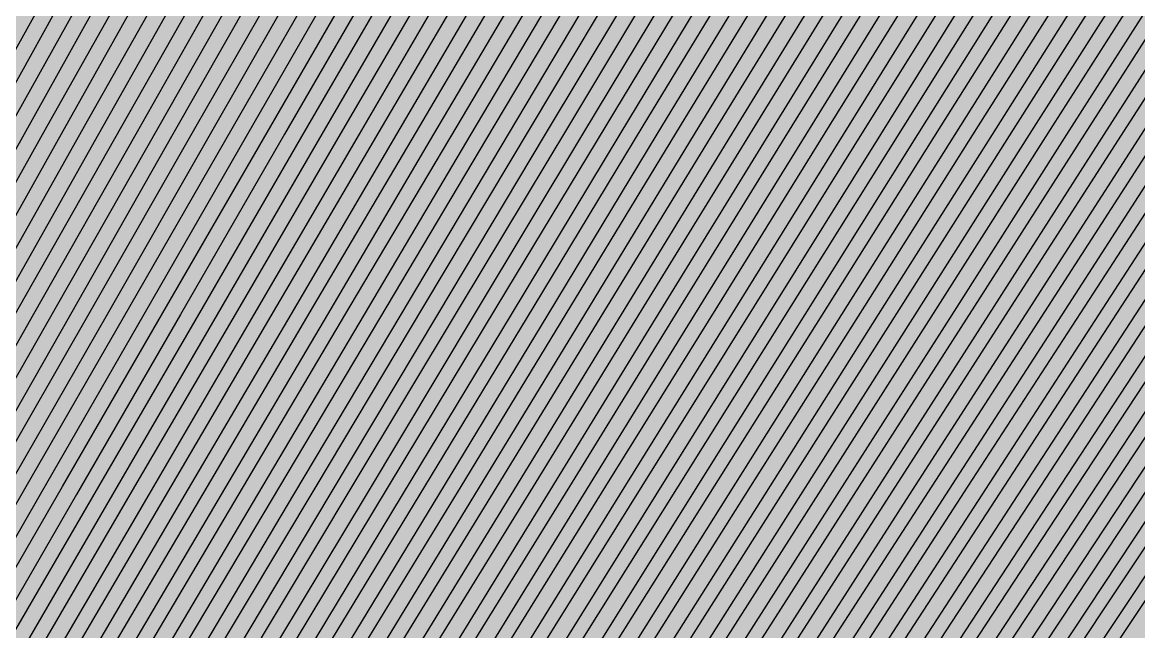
# Model space of a CAD drawing. Header units: metres. Extents: x -7231 to 10969, y -37556 to 1873.
# Drawn here: x 2787.7 to 2927, y -18527.1 to -18451 of the extents above; entities that cross this region are included whole.
import ezdxf

# ---------------------------------------------------------------- set-up
doc = ezdxf.new("R2010")
doc.units = ezdxf.units.M
for name, color, linetype in [('Metal1', 4, 'CONTINUOUS'), ('Metal2', 3, 'CONTINUOUS'), ('Polyimide', 7, 'CONTINUOUS')]:
    doc.layers.add(name, color=color, linetype=linetype)

msp = doc.modelspace()

# ---------------------------------------------------------------- hatches: boundary and pattern name
at = {"layer": 'Polyimide'}
msp.add_hatch(color=7, dxfattribs=at).paths.add_polyline_path([(4065.69, -468), (4066.67, -501.99), (4068.51, -535.99), (4071.41, -569.99), (4075.54, -603.99), (4081.04, -637.99), (4088.01, -671.99), (4096.52, -705.98), (4106.62, -739.98), (4118.33, -773.98), (4131.63, -807.98), (4146.49, -841.98), (4162.87, -875.98), (4180.68, -909.97), (4199.83, -943.97), (4220.22, -977.97), (4241.73, -1011.97), (4264.21, -1045.97), (4287.52, -1079.96), (4311.51, -1113.96), (4336.01, -1147.96), (4360.86, -1181.96), (4385.88, -1215.96), (4410.89, -1249.96), (4435.74, -1283.95), (4460.24, -1317.95), (4484.23, -1351.95), (4507.54, -1385.95), (4530.02, -1419.95), (4551.53, -1453.94), (4571.92, -1487.94), (4591.07, -1521.94), (4608.88, -1555.94), (4625.26, -1589.94), (4640.12, -1623.94), (4653.42, -1657.93), (4665.13, -1691.93), (4675.23, -1725.93), (4683.74, -1759.93), (4690.71, -1793.93), (4696.21, -1827.93), (4700.34, -1861.92), (4703.24, -1895.92), (4705.08, -1929.92), (4706.06, -1963.92), (4706.44, -1997.92), (4706.5, -2031.91), (4706.5, -4793.02), (4709.95, -4838.39), (4720.22, -4882.71), (4737.08, -4924.98), (4760.13, -4964.2), (4788.85, -4999.49), (4822.58, -5030.03), (4860.53, -5055.12), (4901.85, -5074.18), (4901.85, -5074.18), (4970.68, -5105.23), (5034.7, -5145.26), (5092.76, -5193.54), (5143.8, -5249.19), (5186.89, -5311.2), (5221.24, -5378.44), (5246.23, -5449.69), (5261.41, -5523.66), (5266.5, -5599), (5261.41, -5674.34), (5246.23, -5748.31), (5221.24, -5819.56), (5186.89, -5886.8), (5143.8, -5948.81), (5092.76, -6004.46), (5034.7, -6052.74), (4970.68, -6092.77), (4901.85, -6123.82), (4860.53, -6142.88), (4822.58, -6167.97), (4788.85, -6198.51), (4760.13, -6233.8), (4737.08, -6273.02), (4720.22, -6315.29), (4709.95, -6359.61), (4706.5, -6404.98), (4706.5, -9221.52), (4709.95, -9266.88), (4720.22, -9311.21), (4737.08, -9353.47), (4760.13, -9392.7), (4788.85, -9427.98), (4822.58, -9458.52), (4860.53, -9483.61), (4901.85, -9502.67), (4970.68, -9533.72), (5034.7, -9573.75), (5092.76, -9622.03), (5143.8, -9677.68), (5186.89, -9739.69), (5221.24, -9806.94), (5246.23, -9878.19), (5261.41, -9952.16), (5266.5, -10027.49), (5261.41, -10102.83), (5246.23, -10176.8), (5221.24, -10248.05), (5186.89, -10315.3), (5143.8, -10377.31), (5092.76, -10432.96), (5034.7, -10481.24), (4970.68, -10521.27), (4901.85, -10552.32), (4860.53, -10571.38), (4822.58, -10596.46), (4788.85, -10627), (4760.13, -10662.29), (4737.08, -10701.52), (4720.22, -10743.78), (4709.95, -10788.1), (4706.5, -10833.47), (4706.5, -13650.01), (4709.95, -13695.38), (4720.22, -13739.7), (4737.08, -13781.96), (4760.13, -13821.19), (4788.85, -13856.48), (4822.58, -13887.02), (4860.53, -13912.11), (4901.85, -13931.17), (4970.68, -13962.22), (5034.7, -14002.25), (5092.76, -14050.53), (5143.8, -14106.18), (5186.89, -14168.19), (5221.24, -14235.43), (5246.23, -14306.68), (5261.41, -14380.65), (5266.5, -14455.99), (5261.41, -14531.33), (5246.23, -14605.29), (5221.24, -14676.55), (5186.89, -14743.79), (5143.8, -14805.8), (5092.76, -14861.45), (5034.7, -14909.73), (4970.68, -14949.76), (4901.85, -14980.81), (4860.53, -14999.87), (4822.58, -15024.96), (4788.85, -15055.5), (4760.13, -15090.79), (4737.08, -15130.01), (4720.22, -15172.27), (4709.95, -15216.6), (4706.5, -15261.97), (4706.5, -15455.99), (4720.95, -15750.04), (4764.14, -16041.26), (4835.68, -16326.84), (4934.86, -16604.04), (5060.74, -16870.18), (5212.09, -17122.7), (5387.47, -17359.17), (5585.18, -17577.31), (5803.32, -17775.02), (6039.79, -17950.4), (6292.31, -18101.75), (6558.45, -18227.63), (6835.65, -18326.81), (7121.23, -18398.34), (7412.45, -18441.54), (7706.5, -18455.99), (9969.01, -18455.99), (10047.42, -18459.84), (10125.08, -18471.36), (10201.23, -18490.44), (10275.15, -18516.89), (10346.12, -18550.45), (10413.46, -18590.81), (10476.52, -18637.58), (10534.69, -18690.3), (10587.41, -18748.47), (10634.18, -18811.53), (10674.54, -18878.87), (10708.11, -18949.84), (10734.56, -19023.76), (10753.63, -19099.92), (10765.15, -19177.58), (10769.01, -19255.99), (10769.01, -20895.8), (10730.24, -20951.41), (10694.6, -21009.08), (10662.21, -21068.63), (10633.17, -21129.89), (10607.55, -21192.66), (10585.45, -21256.74), (10566.93, -21321.96), (10552.05, -21388.09), (10540.84, -21454.95), (10533.35, -21522.33), (10529.6, -21590.02), (10529.6, -21657.81), (10533.35, -21725.5), (10540.84, -21792.87), (10552.05, -21859.73), (10566.93, -21925.87), (10585.45, -21991.08), (10607.55, -22055.17), (10633.17, -22117.94), (10662.21, -22179.19), (10694.6, -22238.74), (10730.24, -22296.41), (10769.01, -22352.03), (10769.01, -32454.24), (10728.74, -32510.49), (10691.72, -32568.92), (10658.05, -32629.35), (10627.85, -32691.58), (10601.2, -32755.42), (10578.21, -32820.67), (10558.93, -32887.1), (10543.44, -32954.52), (10531.77, -33022.71), (10523.97, -33091.44), (10520.07, -33160.51), (10520.07, -33229.69), (10523.97, -33298.75), (10531.77, -33367.49), (10543.44, -33435.67), (10558.93, -33503.09), (10578.21, -33569.53), (10601.2, -33634.77), (10627.85, -33698.61), (10658.05, -33760.85), (10691.72, -33821.28), (10728.74, -33879.71), (10769.01, -33935.96), (10769.01, -36556), (10765.15, -36634.41), (10753.63, -36712.07), (10734.56, -36788.23), (10708.11, -36862.15), (10674.54, -36933.12), (10634.18, -37000.46), (10587.41, -37063.51), (10534.69, -37121.69), (10476.52, -37174.41), (10413.46, -37221.18), (10346.12, -37261.54), (10275.15, -37295.1), (10201.23, -37321.55), (10125.08, -37340.63), (10047.42, -37352.15), (9969.01, -37356), (-6231.01, -37356), (-6309.42, -37352.15), (-6387.08, -37340.63), (-6463.23, -37321.55), (-6537.15, -37295.1), (-6608.12, -37261.54), (-6675.46, -37221.18), (-6738.52, -37174.41), (-6796.69, -37121.69), (-6849.41, -37063.51), (-6896.18, -37000.46), (-6936.54, -36933.12), (-6970.11, -36862.15), (-6996.56, -36788.23), (-7015.63, -36712.07), (-7027.15, -36634.41), (-7031.01, -36556), (-7031.01, -33936), (-6990.74, -33879.75), (-6953.7, -33821.31), (-6920.03, -33760.88), (-6889.82, -33698.64), (-6863.18, -33634.8), (-6840.18, -33569.55), (-6820.9, -33503.11), (-6805.4, -33435.69), (-6793.74, -33367.49), (-6785.94, -33298.75), (-6782.03, -33229.68), (-6782.03, -33160.5), (-6785.94, -33091.43), (-6793.74, -33022.69), (-6805.4, -32954.5), (-6820.9, -32887.07), (-6840.18, -32820.63), (-6863.18, -32755.39), (-6889.82, -32691.54), (-6920.03, -32629.3), (-6953.7, -32568.87), (-6990.74, -32510.43), (-7031.01, -32454.18), (-7031.01, -22364.83), (-6990.74, -22308.58), (-6953.7, -22250.14), (-6920.03, -22189.71), (-6889.82, -22127.47), (-6863.18, -22063.62), (-6840.18, -21998.38), (-6820.9, -21931.94), (-6805.4, -21864.51), (-6793.74, -21796.32), (-6785.94, -21727.58), (-6782.03, -21658.51), (-6782.03, -21589.33), (-6785.94, -21520.26), (-6793.74, -21451.52), (-6805.4, -21383.32), (-6820.9, -21315.9), (-6840.18, -21249.46), (-6863.18, -21184.21), (-6889.82, -21120.37), (-6920.03, -21058.13), (-6953.7, -20997.7), (-6990.74, -20939.26), (-7031.01, -20883.01), (-7031.01, -19255.99), (-7027.15, -19177.58), (-7015.63, -19099.92), (-6996.56, -19023.76), (-6970.11, -18949.84), (-6936.54, -18878.87), (-6896.18, -18811.53), (-6849.41, -18748.47), (-6796.69, -18690.3), (-6738.52, -18637.58), (-6675.46, -18590.81), (-6608.12, -18550.45), (-6537.15, -18516.89), (-6463.23, -18490.44), (-6387.08, -18471.36), (-6309.42, -18459.84), (-6231.01, -18455.99), (-3968.5, -18455.99), (-3674.45, -18441.54), (-3383.23, -18398.34), (-3097.65, -18326.81), (-2820.45, -18227.63), (-2554.31, -18101.75), (-2301.79, -17950.4), (-2065.32, -17775.02), (-1847.18, -17577.31), (-1649.47, -17359.17), (-1474.09, -17122.7), (-1322.74, -16870.18), (-1196.86, -16604.04), (-1097.68, -16326.84), (-1026.14, -16041.26), (-982.95, -15750.04), (-968.5, -15455.99), (-968.5, -15261.97), (-971.95, -15216.6), (-982.22, -15172.27), (-999.08, -15130.01), (-1022.13, -15090.79), (-1050.85, -15055.5), (-1084.58, -15024.96), (-1122.53, -14999.87), (-1163.85, -14980.81), (-1232.68, -14949.76), (-1296.7, -14909.73), (-1354.76, -14861.45), (-1405.8, -14805.8), (-1448.89, -14743.79), (-1483.24, -14676.55), (-1508.23, -14605.29), (-1523.41, -14531.33), (-1528.5, -14455.99), (-1523.41, -14380.65), (-1508.23, -14306.68), (-1483.24, -14235.43), (-1448.89, -14168.19), (-1405.8, -14106.18), (-1354.76, -14050.53), (-1296.7, -14002.25), (-1232.68, -13962.22), (-1163.85, -13931.17), (-1122.53, -13912.11), (-1084.58, -13887.02), (-1050.85, -13856.48), (-1022.13, -13821.19), (-999.08, -13781.96), (-982.22, -13739.7), (-971.95, -13695.38), (-968.5, -13650.01), (-968.5, -12309.64), (-971.95, -12264.27), (-982.22, -12219.94), (-999.08, -12177.68), (-1022.13, -12138.46), (-1050.85, -12103.17), (-1084.58, -12072.63), (-1122.53, -12047.54), (-1163.85, -12028.48), (-1232.68, -11997.43), (-1296.7, -11957.4), (-1354.76, -11909.12), (-1405.8, -11853.47), (-1448.89, -11791.46), (-1483.24, -11724.22), (-1508.23, -11652.96), (-1523.41, -11579), (-1528.5, -11503.66), (-1523.41, -11428.32), (-1508.23, -11354.35), (-1483.24, -11283.1), (-1448.89, -11215.86), (-1405.8, -11153.85), (-1354.76, -11098.2), (-1296.7, -11049.92), (-1232.68, -11009.89), (-1163.85, -10978.84), (-1122.53, -10959.78), (-1084.58, -10934.69), (-1050.85, -10904.15), (-1022.13, -10868.86), (-999.08, -10829.63), (-982.22, -10787.37), (-971.95, -10743.05), (-968.5, -10697.68), (-968.5, -9357.31), (-971.95, -9311.94), (-982.22, -9267.62), (-999.08, -9225.35), (-1022.13, -9186.13), (-1050.85, -9150.84), (-1084.58, -9120.3), (-1122.53, -9095.21), (-1163.85, -9076.15), (-1163.85, -9076.15), (-1232.68, -9045.1), (-1296.7, -9005.07), (-1354.76, -8956.79), (-1405.8, -8901.14), (-1448.89, -8839.13), (-1483.24, -8771.89), (-1508.23, -8700.64), (-1523.41, -8626.67), (-1528.5, -8551.33), (-1523.41, -8475.99), (-1508.23, -8402.02), (-1483.24, -8330.77), (-1448.89, -8263.53), (-1405.8, -8201.52), (-1354.76, -8145.87), (-1296.7, -8097.59), (-1232.68, -8057.56), (-1163.85, -8026.51), (-1163.85, -8026.51), (-1122.53, -8007.45), (-1084.58, -7982.36), (-1050.85, -7951.82), (-1022.13, -7916.53), (-999.08, -7877.31), (-982.22, -7835.04), (-971.95, -7790.72), (-968.5, -7745.35), (-968.5, -6404.98), (-971.95, -6359.61), (-982.22, -6315.29), (-999.08, -6273.02), (-1022.13, -6233.8), (-1050.85, -6198.51), (-1084.58, -6167.97), (-1122.53, -6142.88), (-1163.85, -6123.82), (-1163.85, -6123.82), (-1232.68, -6092.77), (-1296.7, -6052.74), (-1354.76, -6004.46), (-1405.8, -5948.81), (-1448.89, -5886.8), (-1483.24, -5819.56), (-1508.23, -5748.31), (-1523.41, -5674.34), (-1528.5, -5599), (-1523.41, -5523.66), (-1508.23, -5449.69), (-1483.24, -5378.44), (-1448.89, -5311.2), (-1405.8, -5249.19), (-1354.76, -5193.54), (-1296.7, -5145.26), (-1232.68, -5105.23), (-1163.85, -5074.18), (-1163.85, -5074.18), (-1122.53, -5055.12), (-1084.58, -5030.03), (-1050.85, -4999.49), (-1022.13, -4964.2), (-999.08, -4924.98), (-982.22, -4882.71), (-971.95, -4838.39), (-968.5, -4793.02), (-968.5, -2031.91), (-968.44, -1997.92), (-968.06, -1963.92), (-967.05, -1929.92), (-965.18, -1895.92), (-962.22, -1861.92), (-958.01, -1827.93), (-952.41, -1793.93), (-945.31, -1759.93), (-936.64, -1725.93), (-926.35, -1691.93), (-914.43, -1657.93), (-900.88, -1623.94), (-885.74, -1589.94), (-869.05, -1555.94), (-850.91, -1521.94), (-831.4, -1487.94), (-810.63, -1453.94), (-788.72, -1419.95), (-765.82, -1385.95), (-742.07, -1351.95), (-717.63, -1317.95), (-692.67, -1283.95), (-667.36, -1249.96), (-641.88, -1215.96), (-616.39, -1181.96), (-591.08, -1147.96), (-566.12, -1113.96), (-541.68, -1079.96), (-517.93, -1045.97), (-495.03, -1011.97), (-473.12, -977.97), (-452.35, -943.97), (-432.84, -909.97), (-414.7, -875.98), (-398.01, -841.98), (-382.87, -807.98), (-369.32, -773.98), (-357.4, -739.98), (-347.11, -705.98), (-338.44, -671.99), (-331.34, -637.99), (-325.74, -603.99), (-321.53, -569.99), (-318.57, -535.99), (-316.7, -501.99), (-315.69, -468), (-315.31, -434), (-315.25, -400), (-315.25, 401), (-315.25, 451), (-315.25, 1644), (-270.25, 1644), (-270.03, 1637.13), (-269.35, 1630.29), (-268.23, 1623.52), (-266.67, 1616.82), (-264.68, 1610.25), (-262.26, 1603.82), (-259.42, 1597.56), (-256.18, 1591.5), (-252.55, 1585.67), (-248.55, 1580.08), (-244.19, 1574.77), (-239.5, 1569.75), (-234.48, 1565.06), (-229.17, 1560.7), (-223.58, 1556.7), (-217.75, 1553.07), (-211.69, 1549.83), (-205.43, 1546.99), (-199, 1544.57), (-192.43, 1542.58), (-185.73, 1541.02), (-178.96, 1539.9), (-172.12, 1539.22), (-165.25, 1539), (-158.38, 1539.22), (-151.54, 1539.9), (-144.77, 1541.02), (-138.07, 1542.58), (-131.5, 1544.57), (-125.07, 1546.99), (-118.81, 1549.83), (-112.75, 1553.07), (-106.92, 1556.7), (-101.33, 1560.7), (-96.02, 1565.06), (-91, 1569.75), (-86.31, 1574.77), (-81.95, 1580.08), (-77.95, 1585.67), (-74.32, 1591.5), (-71.08, 1597.56), (-68.24, 1603.82), (-65.82, 1610.25), (-63.83, 1616.82), (-62.27, 1623.52), (-61.15, 1630.29), (-60.47, 1637.13), (-60.25, 1644), (1853, 1644), (1853, 1573), (3815.25, 1573), (3815.46, 1579.54), (3816.11, 1586.05), (3817.17, 1592.51), (3818.66, 1598.88), (3820.56, 1605.14), (3822.86, 1611.27), (3825.56, 1617.23), (3828.65, 1623), (3832.1, 1628.56), (3835.91, 1633.88), (3840.07, 1638.93), (3844.54, 1643.71), (3849.32, 1648.18), (3854.37, 1652.34), (3859.69, 1656.15), (3865.25, 1659.6), (3871.02, 1662.69), (3876.98, 1665.39), (3883.11, 1667.69), (3889.37, 1669.59), (3895.74, 1671.08), (3902.2, 1672.14), (3908.71, 1672.79), (3915.25, 1673), (3921.79, 1672.79), (3928.3, 1672.14), (3934.76, 1671.08), (3941.13, 1669.59), (3947.39, 1667.69), (3953.52, 1665.39), (3959.48, 1662.69), (3965.25, 1659.6), (3970.81, 1656.15), (3976.13, 1652.34), (3981.18, 1648.18), (3985.96, 1643.71), (3990.43, 1638.93), (3994.59, 1633.88), (3998.4, 1628.56), (4001.85, 1623), (4004.94, 1617.23), (4007.64, 1611.27), (4009.94, 1605.14), (4011.84, 1598.88), (4013.33, 1592.51), (4014.39, 1586.05), (4015.04, 1579.54), (4015.25, 1573), (4065.25, 1573), (4065.25, 451), (4065.25, 401), (4065.25, -400), (4065.31, -434), (4065.69, -468)])

# ---------------------------------------------------------------- linework, layer by layer
at = {"layer": 'Metal1'}
for points in [[(2749.25, -19211.93), (2749.99, -18720.98), (2750.55, -18711.89), (2751.1, -18702.86), (2751.66, -18698.22), (2757.62, -18681.32), (2766.9, -18666.42), (2780.92, -18643.92), (2794.94, -18621.42), (2808.95, -18598.92), (2822.97, -18576.41), (2836.98, -18553.91), (2851, -18531.41), (2865.02, -18508.91), (2879.03, -18486.41), (2893.05, -18463.91), (2907.07, -18441.41), (2921.08, -18418.91), (2935.1, -18396.41), (2949.11, -18373.91), (2963.13, -18351.41), (2977.15, -18328.91), (2991.16, -18306.41), (3005.18, -18283.91)], [(3006.88, -18284.96), (2992.86, -18307.46), (2978.84, -18329.96), (2964.83, -18352.47), (2950.81, -18374.97), (2936.8, -18397.47), (2922.78, -18419.97), (2908.76, -18442.47), (2894.75, -18464.97), (2880.73, -18487.47), (2866.71, -18509.97), (2852.7, -18532.47), (2838.68, -18554.97), (2824.67, -18577.47), (2810.65, -18599.97), (2796.63, -18622.47), (2782.62, -18644.97), (2768.6, -18667.47), (2759.44, -18682.19), (2753.62, -18698.68), (2753.09, -18703.04), (2752.55, -18712.01), (2752.01, -18721.04), (2752.75, -19211.93)], [(2757.25, -19211.93), (2757.99, -18720.98), (2758.56, -18711.89), (2759.11, -18702.86), (2759.68, -18698.22), (2765.68, -18681.33), (2775.06, -18666.41), (2789.2, -18643.91), (2803.34, -18621.41), (2817.49, -18598.91), (2831.63, -18576.41), (2845.77, -18553.91), (2859.92, -18531.41), (2874.06, -18508.91), (2888.2, -18486.41), (2902.35, -18463.91), (2916.49, -18441.41), (2930.63, -18418.91), (2944.78, -18396.41), (2958.92, -18373.9), (2973.06, -18351.4), (2987.21, -18328.9), (3001.35, -18306.4)], [(2765.25, -19211.93), (2765.99, -18720.99), (2766.56, -18711.89), (2767.12, -18702.85), (2767.69, -18698.21), (2773.74, -18681.35), (2783.21, -18666.41), (2797.48, -18643.91), (2811.75, -18621.41), (2826.02, -18598.91), (2840.29, -18576.41), (2854.56, -18553.91), (2868.83, -18531.41), (2883.1, -18508.91), (2897.37, -18486.4), (2911.65, -18463.9), (2925.92, -18441.4), (2940.19, -18418.9), (2954.46, -18396.4), (2968.73, -18373.9), (2983, -18351.4), (2997.27, -18328.9), (3011.54, -18306.4)], [(3003.04, -18307.47), (2988.9, -18329.97), (2974.76, -18352.47), (2960.61, -18374.97), (2946.47, -18397.47), (2932.33, -18419.97), (2918.18, -18442.47), (2904.04, -18464.97), (2889.9, -18487.47), (2875.75, -18509.97), (2861.61, -18532.47), (2847.47, -18554.97), (2833.32, -18577.48), (2819.18, -18599.98), (2805.04, -18622.48), (2790.89, -18644.98), (2776.75, -18667.48), (2767.49, -18682.21), (2761.64, -18698.68), (2761.1, -18703.04), (2760.55, -18712.01), (2760.01, -18721.05), (2760.75, -19211.93)], [(3013.23, -18307.47), (2998.96, -18329.97), (2984.69, -18352.47), (2970.42, -18374.97), (2956.15, -18397.47), (2941.88, -18419.97), (2927.61, -18442.47), (2913.33, -18464.98), (2899.06, -18487.48), (2884.79, -18509.98), (2870.52, -18532.48), (2856.25, -18554.98), (2841.98, -18577.48), (2827.71, -18599.98), (2813.44, -18622.48), (2799.17, -18644.98), (2784.9, -18667.48), (2775.55, -18682.23), (2769.65, -18698.68), (2769.11, -18703.04), (2768.56, -18712.01), (2768.01, -18721.05), (2768.75, -19211.93)], [(2773.25, -19211.93), (2773.99, -18720.99), (2774.57, -18711.89), (2775.13, -18702.85), (2775.71, -18698.21), (2781.8, -18681.36), (2791.36, -18666.41), (2805.76, -18643.91), (2820.16, -18621.41), (2834.56, -18598.9), (2848.96, -18576.4), (2863.35, -18553.9), (2877.75, -18531.4), (2892.15, -18508.9), (2906.55, -18486.4), (2920.94, -18463.9), (2935.34, -18441.4), (2949.74, -18418.9), (2964.14, -18396.4), (2978.53, -18373.9), (2992.93, -18351.4), (3007.33, -18328.9)], [(3009.01, -18329.97), (2994.62, -18352.48), (2980.22, -18374.98), (2965.82, -18397.48), (2951.42, -18419.98), (2937.03, -18442.48), (2922.63, -18464.98), (2908.23, -18487.48), (2893.83, -18509.98), (2879.44, -18532.48), (2865.04, -18554.98), (2850.64, -18577.48), (2836.24, -18599.98), (2821.84, -18622.48), (2807.45, -18644.98), (2793.05, -18667.48), (2783.6, -18682.25), (2777.66, -18698.68), (2777.12, -18703.04), (2776.56, -18712.01), (2776.01, -18721.05), (2776.75, -19211.93)], [(2781.25, -19211.93), (2781.99, -18720.99), (2782.57, -18711.88), (2783.14, -18702.85), (2783.72, -18698.21), (2789.85, -18681.38), (2799.52, -18666.4), (2814.04, -18643.9), (2828.57, -18621.4), (2843.09, -18598.9), (2857.62, -18576.4), (2872.14, -18553.9), (2886.67, -18531.4), (2901.19, -18508.9), (2915.72, -18486.4), (2930.24, -18463.9), (2944.77, -18441.4), (2959.29, -18418.9), (2973.82, -18396.4), (2988.34, -18373.89), (3002.87, -18351.39)], [(2789.25, -19211.93), (2789.99, -18720.99), (2790.58, -18711.88), (2791.15, -18702.85), (2791.74, -18698.21), (2797.91, -18681.39), (2807.67, -18666.4), (2822.32, -18643.9), (2836.98, -18621.4), (2851.63, -18598.9), (2866.28, -18576.4), (2880.93, -18553.9), (2895.58, -18531.4), (2910.24, -18508.9), (2924.89, -18486.39), (2939.54, -18463.89), (2954.19, -18441.39), (2968.84, -18418.89), (2983.5, -18396.39), (2998.15, -18373.89), (3012.8, -18351.39)], [(2845.67, -18352.42), (2833.18, -18374.92), (2820.69, -18397.42), (2808.2, -18419.92), (2795.71, -18442.42), (2783.22, -18464.93), (2770.73, -18487.43), (2758.24, -18509.93), (2745.75, -18532.43), (2733.26, -18554.93), (2720.77, -18577.43), (2708.27, -18599.93), (2695.78, -18622.43), (2683.29, -18644.93), (2670.8, -18667.43), (2662.75, -18681.93), (2657.45, -18698.65), (2656.97, -18703.03), (2656.49, -18712), (2656.01, -18721.03), (2656.75, -19211.93)], [(2855.6, -18352.43), (2842.98, -18374.93), (2830.37, -18397.43), (2817.75, -18419.93), (2805.13, -18442.43), (2792.51, -18464.93), (2779.89, -18487.43), (2767.28, -18509.93), (2754.66, -18532.43), (2742.04, -18554.93), (2729.42, -18577.43), (2716.81, -18599.93), (2704.19, -18622.43), (2691.57, -18644.93), (2678.95, -18667.44), (2670.81, -18681.95), (2665.46, -18698.66), (2664.98, -18703.03), (2664.49, -18712), (2664.01, -18721.03), (2664.75, -19211.93)], [(2865.53, -18352.43), (2852.79, -18374.93), (2840.04, -18397.43), (2827.3, -18419.93), (2814.55, -18442.43), (2801.81, -18464.93), (2789.06, -18487.43), (2776.32, -18509.93), (2763.57, -18532.43), (2750.83, -18554.94), (2738.08, -18577.44), (2725.34, -18599.94), (2712.59, -18622.44), (2699.85, -18644.94), (2687.1, -18667.44), (2678.87, -18681.97), (2673.47, -18698.66), (2672.99, -18703.03), (2672.5, -18712), (2672.01, -18721.03), (2672.75, -19211.93)], [(2875.46, -18352.43), (2862.59, -18374.93), (2849.72, -18397.43), (2836.84, -18419.94), (2823.97, -18442.44), (2811.1, -18464.94), (2798.23, -18487.44), (2785.36, -18509.94), (2772.48, -18532.44), (2759.61, -18554.94), (2746.74, -18577.44), (2733.87, -18599.94), (2721, -18622.44), (2708.12, -18644.94), (2695.25, -18667.44), (2686.93, -18681.99), (2681.49, -18698.66), (2681, -18703.03), (2680.5, -18712), (2680.01, -18721.03), (2680.75, -19211.93)], [(2885.39, -18352.44), (2872.39, -18374.94), (2859.39, -18397.44), (2846.39, -18419.94), (2833.39, -18442.44), (2820.39, -18464.94), (2807.4, -18487.44), (2794.4, -18509.94), (2781.4, -18532.44), (2768.4, -18554.94), (2755.4, -18577.44), (2742.4, -18599.94), (2729.4, -18622.44), (2716.4, -18644.95), (2703.4, -18667.45), (2694.98, -18682.01), (2689.5, -18698.66), (2689.01, -18703.03), (2688.51, -18712), (2688.01, -18721.03), (2688.75, -19211.93)], [(2895.32, -18352.44), (2882.19, -18374.94), (2869.07, -18397.44), (2855.94, -18419.94), (2842.82, -18442.44), (2829.69, -18464.94), (2816.56, -18487.44), (2803.44, -18509.95), (2790.31, -18532.45), (2777.18, -18554.95), (2764.06, -18577.45), (2750.93, -18599.95), (2737.8, -18622.45), (2724.68, -18644.95), (2711.55, -18667.45), (2703.04, -18682.04), (2697.52, -18698.66), (2697.02, -18703.03), (2696.51, -18712), (2696.01, -18721.03), (2696.75, -19211.93)], [(2905.25, -18352.44), (2892, -18374.94), (2878.74, -18397.45), (2865.49, -18419.95), (2852.24, -18442.45), (2838.98, -18464.95), (2825.73, -18487.45), (2812.48, -18509.95), (2799.22, -18532.45), (2785.97, -18554.95), (2772.72, -18577.45), (2759.46, -18599.95), (2746.21, -18622.45), (2732.95, -18644.95), (2719.7, -18667.45), (2711.1, -18682.06), (2705.53, -18698.67), (2705.03, -18703.03), (2704.52, -18712), (2704.01, -18721.04), (2704.75, -19211.93)], [(2915.18, -18352.45), (2901.8, -18374.95), (2888.42, -18397.45), (2875.04, -18419.95), (2861.66, -18442.45), (2848.28, -18464.95), (2834.9, -18487.45), (2821.52, -18509.95), (2808.13, -18532.45), (2794.75, -18554.95), (2781.37, -18577.45), (2767.99, -18599.96), (2754.61, -18622.46), (2741.23, -18644.96), (2727.85, -18667.46), (2719.16, -18682.08), (2713.55, -18698.67), (2713.04, -18703.03), (2712.52, -18712.01), (2712.01, -18721.04), (2712.75, -19211.93)], [(2925.11, -18352.45), (2911.6, -18374.95), (2898.09, -18397.45), (2884.59, -18419.95), (2871.08, -18442.45), (2857.57, -18464.95), (2844.06, -18487.46), (2830.56, -18509.96), (2817.05, -18532.46), (2803.54, -18554.96), (2790.03, -18577.46), (2776.52, -18599.96), (2763.02, -18622.46), (2749.51, -18644.96), (2736, -18667.46), (2727.21, -18682.1), (2721.56, -18698.67), (2721.05, -18703.03), (2720.53, -18712.01), (2720.01, -18721.04), (2720.75, -19211.93)], [(2935.04, -18352.45), (2921.4, -18374.96), (2907.77, -18397.46), (2894.13, -18419.96), (2880.5, -18442.46), (2866.86, -18464.96), (2853.23, -18487.46), (2839.59, -18509.96), (2825.96, -18532.46), (2812.33, -18554.96), (2798.69, -18577.46), (2785.06, -18599.96), (2771.42, -18622.46), (2757.79, -18644.96), (2744.15, -18667.46), (2735.27, -18682.12), (2729.58, -18698.67), (2729.06, -18703.04), (2728.53, -18712.01), (2728.01, -18721.04), (2728.75, -19211.93)], [(2944.97, -18352.46), (2931.21, -18374.96), (2917.44, -18397.46), (2903.68, -18419.96), (2889.92, -18442.46), (2876.16, -18464.96), (2862.4, -18487.46), (2848.63, -18509.96), (2834.87, -18532.46), (2821.11, -18554.96), (2807.35, -18577.47), (2793.59, -18599.97), (2779.82, -18622.47), (2766.06, -18644.97), (2752.3, -18667.47), (2743.32, -18682.14), (2737.59, -18698.67), (2737.07, -18703.04), (2736.54, -18712.01), (2736.01, -18721.04), (2736.75, -19211.93)], [(2954.9, -18352.46), (2941.01, -18374.96), (2927.12, -18397.46), (2913.23, -18419.96), (2899.34, -18442.46), (2885.45, -18464.97), (2871.56, -18487.47), (2857.67, -18509.97), (2843.79, -18532.47), (2829.9, -18554.97), (2816.01, -18577.47), (2802.12, -18599.97), (2788.23, -18622.47), (2774.34, -18644.97), (2760.45, -18667.47), (2751.38, -18682.17), (2745.61, -18698.67), (2745.08, -18703.04), (2744.54, -18712.01), (2744.01, -18721.04), (2744.75, -19211.93)], [(3004.55, -18352.48), (2990.02, -18374.98), (2975.5, -18397.48), (2960.97, -18419.98), (2946.45, -18442.48), (2931.92, -18464.98), (2917.4, -18487.48), (2902.87, -18509.98), (2888.35, -18532.48), (2873.82, -18554.98), (2859.3, -18577.49), (2844.77, -18599.99), (2830.25, -18622.49), (2815.72, -18644.99), (2801.2, -18667.49), (2791.66, -18682.27), (2785.68, -18698.68), (2785.13, -18703.04), (2784.57, -18712.01), (2784.01, -18721.05), (2784.75, -19211.93)], [(2653.25, -19211.93), (2653.99, -18720.97), (2654.49, -18711.89), (2654.98, -18702.87), (2655.48, -18698.24), (2660.91, -18681.13), (2669.05, -18666.46), (2681.54, -18643.96), (2694.04, -18621.46), (2706.53, -18598.96), (2719.02, -18576.46), (2731.51, -18553.96), (2744, -18531.46), (2756.49, -18508.96), (2768.98, -18486.46), (2781.47, -18463.95), (2793.96, -18441.45), (2806.45, -18418.95), (2818.94, -18396.45), (2831.43, -18373.95)], [(2661.25, -19211.93), (2661.99, -18720.97), (2662.5, -18711.89), (2662.99, -18702.87), (2663.49, -18698.24), (2668.97, -18681.15), (2677.21, -18666.46), (2689.83, -18643.96), (2702.44, -18621.46), (2715.06, -18598.95), (2727.68, -18576.45), (2740.3, -18553.95), (2752.91, -18531.45), (2765.53, -18508.95), (2778.15, -18486.45), (2790.77, -18463.95), (2803.39, -18441.45), (2816, -18418.95), (2828.62, -18396.45), (2841.24, -18373.95)], [(2669.25, -19211.93), (2669.99, -18720.97), (2670.5, -18711.89), (2671, -18702.86), (2671.51, -18698.24), (2677.03, -18681.16), (2685.36, -18666.45), (2698.11, -18643.95), (2710.85, -18621.45), (2723.6, -18598.95), (2736.34, -18576.45), (2749.09, -18553.95), (2761.83, -18531.45), (2774.58, -18508.95), (2787.32, -18486.45), (2800.07, -18463.95), (2812.81, -18441.45), (2825.56, -18418.95), (2838.3, -18396.44), (2851.05, -18373.94)], [(2677.25, -19211.93), (2677.99, -18720.98), (2678.51, -18711.89), (2679.01, -18702.86), (2679.52, -18698.23), (2685.09, -18681.18), (2693.52, -18666.45), (2706.39, -18643.95), (2719.26, -18621.45), (2732.13, -18598.95), (2745, -18576.45), (2757.88, -18553.95), (2770.75, -18531.45), (2783.62, -18508.94), (2796.49, -18486.44), (2809.36, -18463.94), (2822.24, -18441.44), (2835.11, -18418.94), (2847.98, -18396.44), (2860.85, -18373.94)], [(2685.25, -19211.93), (2685.99, -18720.98), (2686.51, -18711.89), (2687.02, -18702.86), (2687.54, -18698.23), (2693.15, -18681.19), (2701.67, -18666.45), (2714.67, -18643.95), (2727.67, -18621.44), (2740.67, -18598.94), (2753.67, -18576.44), (2766.67, -18553.94), (2779.67, -18531.44), (2792.66, -18508.94), (2805.66, -18486.44), (2818.66, -18463.94), (2831.66, -18441.44), (2844.66, -18418.94), (2857.66, -18396.44), (2870.66, -18373.94)], [(2693.25, -19211.93), (2693.99, -18720.98), (2694.52, -18711.89), (2695.03, -18702.86), (2695.55, -18698.23), (2701.21, -18681.21), (2709.82, -18666.44), (2722.95, -18643.94), (2736.08, -18621.44), (2749.2, -18598.94), (2762.33, -18576.44), (2775.46, -18553.94), (2788.58, -18531.44), (2801.71, -18508.94), (2814.83, -18486.44), (2827.96, -18463.94), (2841.09, -18441.44), (2854.21, -18418.93), (2867.34, -18396.43), (2880.47, -18373.93)], [(2701.25, -19211.93), (2701.99, -18720.98), (2702.52, -18711.89), (2703.04, -18702.86), (2703.57, -18698.23), (2709.27, -18681.22), (2717.98, -18666.44), (2731.23, -18643.94), (2744.48, -18621.44), (2757.74, -18598.94), (2770.99, -18576.44), (2784.25, -18553.94), (2797.5, -18531.43), (2810.75, -18508.93), (2824.01, -18486.43), (2837.26, -18463.93), (2850.51, -18441.43), (2863.77, -18418.93), (2877.02, -18396.43), (2890.27, -18373.93)], [(2709.25, -19211.93), (2709.99, -18720.98), (2710.53, -18711.89), (2711.05, -18702.86), (2711.59, -18698.23), (2717.33, -18681.24), (2726.13, -18666.43), (2739.51, -18643.93), (2752.89, -18621.43), (2766.27, -18598.93), (2779.65, -18576.43), (2793.04, -18553.93), (2806.42, -18531.43), (2819.8, -18508.93), (2833.18, -18486.43), (2846.56, -18463.93), (2859.94, -18441.43), (2873.32, -18418.93), (2886.7, -18396.43), (2900.08, -18373.93)], [(2717.25, -19211.93), (2717.99, -18720.98), (2718.53, -18711.89), (2719.06, -18702.86), (2719.6, -18698.22), (2725.39, -18681.25), (2734.29, -18666.43), (2747.79, -18643.93), (2761.3, -18621.43), (2774.81, -18598.93), (2788.32, -18576.43), (2801.82, -18553.93), (2815.33, -18531.43), (2828.84, -18508.93), (2842.35, -18486.43), (2855.86, -18463.93), (2869.36, -18441.42), (2882.87, -18418.92), (2896.38, -18396.42), (2909.89, -18373.92)], [(2725.25, -19211.93), (2725.99, -18720.98), (2726.54, -18711.89), (2727.07, -18702.86), (2727.62, -18698.22), (2733.45, -18681.27), (2742.44, -18666.43), (2756.08, -18643.93), (2769.71, -18621.43), (2783.34, -18598.93), (2796.98, -18576.43), (2810.61, -18553.92), (2824.25, -18531.42), (2837.88, -18508.92), (2851.52, -18486.42), (2865.15, -18463.92), (2878.79, -18441.42), (2892.42, -18418.92), (2906.06, -18396.42), (2919.69, -18373.92)], [(2733.25, -19211.93), (2733.99, -18720.98), (2734.54, -18711.89), (2735.08, -18702.86), (2735.63, -18698.22), (2741.51, -18681.28), (2750.59, -18666.42), (2764.36, -18643.92), (2778.12, -18621.42), (2791.88, -18598.92), (2805.64, -18576.42), (2819.4, -18553.92), (2833.17, -18531.42), (2846.93, -18508.92), (2860.69, -18486.42), (2874.45, -18463.92), (2888.21, -18441.42), (2901.98, -18418.92), (2915.74, -18396.42), (2929.5, -18373.92)], [(2741.25, -19211.93), (2741.99, -18720.98), (2742.55, -18711.89), (2743.09, -18702.86), (2743.65, -18698.22), (2749.56, -18681.3), (2758.75, -18666.42), (2772.64, -18643.92), (2786.53, -18621.42), (2800.42, -18598.92), (2814.3, -18576.42), (2828.19, -18553.92), (2842.08, -18531.42), (2855.97, -18508.92), (2869.86, -18486.42), (2883.75, -18463.91), (2897.64, -18441.41), (2911.53, -18418.91), (2925.42, -18396.41), (2939.31, -18373.91)], [(2797.25, -19211.93), (2797.99, -18720.99), (2798.58, -18711.88), (2799.16, -18702.85), (2799.75, -18698.21), (2805.97, -18681.41), (2815.83, -18666.4), (2830.61, -18643.9), (2845.39, -18621.4), (2860.16, -18598.89), (2874.94, -18576.39), (2889.72, -18553.89), (2904.5, -18531.39), (2919.28, -18508.89), (2934.06, -18486.39), (2948.84, -18463.89), (2963.62, -18441.39), (2978.4, -18418.89), (2993.18, -18396.39), (3007.95, -18373.89)], [(2999.82, -18374.98), (2985.17, -18397.48), (2970.52, -18419.98), (2955.87, -18442.48), (2941.22, -18464.99), (2926.56, -18487.49), (2911.91, -18509.99), (2897.26, -18532.49), (2882.61, -18554.99), (2867.96, -18577.49), (2853.3, -18599.99), (2838.65, -18622.49), (2824, -18644.99), (2809.35, -18667.49), (2799.71, -18682.29), (2793.69, -18698.69), (2793.14, -18703.04), (2792.57, -18712.01), (2792.01, -18721.05), (2792.75, -19211.93)], [(3009.63, -18374.99), (2994.85, -18397.49), (2980.07, -18419.99), (2965.29, -18442.49), (2950.51, -18464.99), (2935.73, -18487.49), (2920.95, -18509.99), (2906.17, -18532.49), (2891.39, -18554.99), (2876.61, -18577.49), (2861.84, -18599.99), (2847.06, -18622.49), (2832.28, -18644.99), (2817.5, -18667.49), (2807.76, -18682.32), (2801.71, -18698.69), (2801.15, -18703.04), (2800.58, -18712.01), (2800.01, -18721.05), (2800.75, -19211.93)], [(2805.25, -19211.93), (2805.99, -18720.99), (2806.59, -18711.88), (2807.17, -18702.85), (2807.77, -18698.21), (2814.02, -18681.42), (2823.98, -18666.39), (2838.89, -18643.89), (2853.79, -18621.39), (2868.7, -18598.89), (2883.61, -18576.39), (2898.51, -18553.89), (2913.42, -18531.39), (2928.32, -18508.89), (2943.23, -18486.39), (2958.14, -18463.89), (2973.04, -18441.39), (2987.95, -18418.89), (3002.86, -18396.39)], [(2813.25, -19211.93), (2813.99, -18720.99), (2814.59, -18711.88), (2815.18, -18702.85), (2815.78, -18698.2), (2822.08, -18681.44), (2832.14, -18666.39), (2847.17, -18643.89), (2862.2, -18621.39), (2877.24, -18598.89), (2892.27, -18576.39), (2907.3, -18553.89), (2922.34, -18531.39), (2937.37, -18508.89), (2952.4, -18486.39), (2967.44, -18463.88), (2982.47, -18441.38), (2997.5, -18418.88), (3012.54, -18396.38)], [(3004.52, -18397.49), (2989.62, -18419.99), (2974.71, -18442.49), (2959.8, -18464.99), (2944.9, -18487.49), (2929.99, -18509.99), (2915.09, -18532.49), (2900.18, -18554.99), (2885.27, -18577.5), (2870.37, -18600), (2855.46, -18622.5), (2840.55, -18645), (2825.65, -18667.5), (2815.82, -18682.34), (2809.72, -18698.69), (2809.16, -18703.04), (2808.58, -18712.01), (2808.01, -18721.06), (2808.75, -19211.93)]]:
    msp.add_lwpolyline(points, dxfattribs=at)
at = {"layer": 'Metal2'}
for points in [[(2745.25, -19211.93), (2745.99, -18720.98), (2746.55, -18711.89), (2747.09, -18702.86), (2747.65, -18698.22), (2753.59, -18681.31), (2762.83, -18666.42), (2776.78, -18643.92), (2790.73, -18621.42), (2804.68, -18598.92), (2818.64, -18576.42), (2832.59, -18553.92), (2846.54, -18531.41), (2860.49, -18508.91), (2874.45, -18486.41), (2888.4, -18463.91), (2902.35, -18441.41), (2916.31, -18418.91), (2930.26, -18396.41), (2944.21, -18373.91), (2958.16, -18351.41), (2972.12, -18328.91), (2986.07, -18306.41), (3000.02, -18283.91)], [(2753.25, -19211.93), (2753.99, -18720.98), (2754.55, -18711.89), (2755.1, -18702.86), (2755.67, -18698.22), (2761.65, -18681.32), (2770.98, -18666.42), (2785.06, -18643.91), (2799.14, -18621.41), (2813.22, -18598.91), (2827.3, -18576.41), (2841.38, -18553.91), (2855.46, -18531.41), (2869.54, -18508.91), (2883.62, -18486.41), (2897.7, -18463.91), (2911.78, -18441.41), (2925.86, -18418.91), (2939.94, -18396.41), (2954.02, -18373.91), (2968.1, -18351.41), (2982.18, -18328.91), (2996.26, -18306.4), (3010.34, -18283.9)], [(3001.72, -18284.96), (2987.77, -18307.46), (2973.82, -18329.96), (2959.86, -18352.46), (2945.91, -18374.96), (2931.96, -18397.46), (2918, -18419.97), (2904.05, -18442.47), (2890.1, -18464.97), (2876.15, -18487.47), (2862.19, -18509.97), (2848.24, -18532.47), (2834.29, -18554.97), (2820.34, -18577.47), (2806.38, -18599.97), (2792.43, -18622.47), (2778.48, -18644.97), (2764.53, -18667.47), (2755.41, -18682.18), (2749.61, -18698.68), (2749.09, -18703.04), (2748.54, -18712.01), (2748.01, -18721.04), (2748.75, -19211.93)], [(3012.03, -18284.96), (2997.95, -18307.47), (2983.87, -18329.97), (2969.79, -18352.47), (2955.71, -18374.97), (2941.63, -18397.47), (2927.55, -18419.97), (2913.47, -18442.47), (2899.39, -18464.97), (2885.31, -18487.47), (2871.23, -18509.97), (2857.15, -18532.47), (2843.07, -18554.97), (2828.99, -18577.47), (2814.91, -18599.97), (2800.83, -18622.48), (2786.75, -18644.98), (2772.67, -18667.48), (2763.46, -18682.2), (2757.63, -18698.68), (2757.1, -18703.04), (2756.55, -18712.01), (2756.01, -18721.05), (2756.75, -19211.93)], [(2761.25, -19211.93), (2761.99, -18720.98), (2762.56, -18711.89), (2763.11, -18702.86), (2763.68, -18698.21), (2769.71, -18681.34), (2779.13, -18666.41), (2793.34, -18643.91), (2807.55, -18621.41), (2821.75, -18598.91), (2835.96, -18576.41), (2850.17, -18553.91), (2864.38, -18531.41), (2878.58, -18508.91), (2892.79, -18486.41), (2907, -18463.91), (2921.2, -18441.41), (2935.41, -18418.9), (2949.62, -18396.4), (2963.82, -18373.9), (2978.03, -18351.4), (2992.24, -18328.9), (3006.45, -18306.4)], [(3008.14, -18307.47), (2993.93, -18329.97), (2979.72, -18352.47), (2965.52, -18374.97), (2951.31, -18397.47), (2937.1, -18419.97), (2922.89, -18442.47), (2908.69, -18464.97), (2894.48, -18487.47), (2880.27, -18509.98), (2866.07, -18532.48), (2851.86, -18554.98), (2837.65, -18577.48), (2823.45, -18599.98), (2809.24, -18622.48), (2795.03, -18644.98), (2780.82, -18667.48), (2771.52, -18682.22), (2765.64, -18698.68), (2765.11, -18703.04), (2764.55, -18712.01), (2764.01, -18721.05), (2764.75, -19211.93)], [(2769.25, -19211.93), (2769.99, -18720.99), (2770.56, -18711.89), (2771.12, -18702.85), (2771.7, -18698.21), (2777.77, -18681.35), (2787.29, -18666.41), (2801.62, -18643.91), (2815.96, -18621.41), (2830.29, -18598.91), (2844.62, -18576.41), (2858.96, -18553.91), (2873.29, -18531.4), (2887.63, -18508.9), (2901.96, -18486.4), (2916.29, -18463.9), (2930.63, -18441.4), (2944.96, -18418.9), (2959.3, -18396.4), (2973.63, -18373.9), (2987.97, -18351.4), (3002.3, -18328.9)], [(2777.25, -19211.93), (2777.99, -18720.99), (2778.57, -18711.89), (2779.13, -18702.85), (2779.71, -18698.21), (2785.82, -18681.37), (2795.44, -18666.41), (2809.9, -18643.9), (2824.36, -18621.4), (2838.83, -18598.9), (2853.29, -18576.4), (2867.75, -18553.9), (2882.21, -18531.4), (2896.67, -18508.9), (2911.13, -18486.4), (2925.59, -18463.9), (2940.05, -18441.4), (2954.52, -18418.9), (2968.98, -18396.4), (2983.44, -18373.9), (2997.9, -18351.4), (3012.36, -18328.9)], [(3003.99, -18329.97), (2989.65, -18352.47), (2975.32, -18374.97), (2960.98, -18397.48), (2946.65, -18419.98), (2932.32, -18442.48), (2917.98, -18464.98), (2903.65, -18487.48), (2889.31, -18509.98), (2874.98, -18532.48), (2860.65, -18554.98), (2846.31, -18577.48), (2831.98, -18599.98), (2817.64, -18622.48), (2803.31, -18644.98), (2788.97, -18667.48), (2779.57, -18682.24), (2773.66, -18698.68), (2773.11, -18703.04), (2772.56, -18712.01), (2772.01, -18721.05), (2772.75, -19211.93)], [(2785.25, -19211.93), (2785.99, -18720.99), (2786.57, -18711.88), (2787.14, -18702.85), (2787.73, -18698.21), (2793.88, -18681.39), (2803.6, -18666.4), (2818.18, -18643.9), (2832.77, -18621.4), (2847.36, -18598.9), (2861.95, -18576.4), (2876.54, -18553.9), (2891.13, -18531.4), (2905.71, -18508.9), (2920.3, -18486.4), (2934.89, -18463.9), (2949.48, -18441.4), (2964.07, -18418.89), (2978.66, -18396.39), (2993.24, -18373.89), (3007.83, -18351.39)], [(2850.64, -18352.42), (2838.08, -18374.92), (2825.53, -18397.43), (2812.97, -18419.93), (2800.42, -18442.43), (2787.87, -18464.93), (2775.31, -18487.43), (2762.76, -18509.93), (2750.2, -18532.43), (2737.65, -18554.93), (2725.09, -18577.43), (2712.54, -18599.93), (2699.99, -18622.43), (2687.43, -18644.93), (2674.88, -18667.43), (2666.78, -18681.94), (2661.45, -18698.66), (2660.98, -18703.03), (2660.49, -18712), (2660.01, -18721.03), (2660.75, -19211.93)], [(2860.57, -18352.43), (2847.89, -18374.93), (2835.2, -18397.43), (2822.52, -18419.93), (2809.84, -18442.43), (2797.16, -18464.93), (2784.48, -18487.43), (2771.8, -18509.93), (2759.12, -18532.43), (2746.43, -18554.93), (2733.75, -18577.43), (2721.07, -18599.93), (2708.39, -18622.44), (2695.71, -18644.94), (2683.03, -18667.44), (2674.84, -18681.96), (2669.47, -18698.66), (2668.99, -18703.03), (2668.49, -18712), (2668.01, -18721.03), (2668.75, -19211.93)], [(2870.5, -18352.43), (2857.69, -18374.93), (2844.88, -18397.43), (2832.07, -18419.93), (2819.26, -18442.43), (2806.45, -18464.93), (2793.65, -18487.44), (2780.84, -18509.94), (2768.03, -18532.44), (2755.22, -18554.94), (2742.41, -18577.44), (2729.6, -18599.94), (2716.79, -18622.44), (2703.99, -18644.94), (2691.18, -18667.44), (2682.9, -18681.98), (2677.48, -18698.66), (2677, -18703.03), (2676.5, -18712), (2676.01, -18721.03), (2676.75, -19211.93)], [(2880.43, -18352.43), (2867.49, -18374.94), (2854.55, -18397.44), (2841.62, -18419.94), (2828.68, -18442.44), (2815.75, -18464.94), (2802.81, -18487.44), (2789.88, -18509.94), (2776.94, -18532.44), (2764.01, -18554.94), (2751.07, -18577.44), (2738.13, -18599.94), (2725.2, -18622.44), (2712.26, -18644.94), (2699.33, -18667.44), (2690.96, -18682), (2685.5, -18698.66), (2685.01, -18703.03), (2684.5, -18712), (2684.01, -18721.03), (2684.75, -19211.93)], [(2890.36, -18352.44), (2877.29, -18374.94), (2864.23, -18397.44), (2851.17, -18419.94), (2838.1, -18442.44), (2825.04, -18464.94), (2811.98, -18487.44), (2798.92, -18509.94), (2785.85, -18532.44), (2772.79, -18554.94), (2759.73, -18577.45), (2746.66, -18599.95), (2733.6, -18622.45), (2720.54, -18644.95), (2707.48, -18667.45), (2699.01, -18682.03), (2693.51, -18698.66), (2693.02, -18703.03), (2692.51, -18712), (2692.01, -18721.03), (2692.75, -19211.93)], [(2900.29, -18352.44), (2887.1, -18374.94), (2873.91, -18397.44), (2860.72, -18419.94), (2847.53, -18442.44), (2834.34, -18464.95), (2821.15, -18487.45), (2807.96, -18509.95), (2794.77, -18532.45), (2781.58, -18554.95), (2768.39, -18577.45), (2755.2, -18599.95), (2742.01, -18622.45), (2728.82, -18644.95), (2715.63, -18667.45), (2707.07, -18682.05), (2701.53, -18698.66), (2701.03, -18703.03), (2700.51, -18712), (2700.01, -18721.04), (2700.75, -19211.93)], [(2910.21, -18352.45), (2896.9, -18374.95), (2883.58, -18397.45), (2870.26, -18419.95), (2856.95, -18442.45), (2843.63, -18464.95), (2830.31, -18487.45), (2817, -18509.95), (2803.68, -18532.45), (2790.36, -18554.95), (2777.04, -18577.45), (2763.73, -18599.95), (2750.41, -18622.45), (2737.09, -18644.95), (2723.78, -18667.46), (2715.13, -18682.07), (2709.54, -18698.67), (2709.04, -18703.03), (2708.52, -18712), (2708.01, -18721.04), (2708.75, -19211.93)], [(2920.14, -18352.45), (2906.7, -18374.95), (2893.26, -18397.45), (2879.81, -18419.95), (2866.37, -18442.45), (2852.92, -18464.95), (2839.48, -18487.45), (2826.04, -18509.95), (2812.59, -18532.45), (2799.15, -18554.96), (2785.7, -18577.46), (2772.26, -18599.96), (2758.81, -18622.46), (2745.37, -18644.96), (2731.93, -18667.46), (2723.18, -18682.09), (2717.56, -18698.67), (2717.05, -18703.03), (2716.52, -18712.01), (2716.01, -18721.04), (2716.75, -19211.93)], [(2930.07, -18352.45), (2916.5, -18374.95), (2902.93, -18397.45), (2889.36, -18419.95), (2875.79, -18442.46), (2862.22, -18464.96), (2848.65, -18487.46), (2835.07, -18509.96), (2821.5, -18532.46), (2807.93, -18554.96), (2794.36, -18577.46), (2780.79, -18599.96), (2767.22, -18622.46), (2753.65, -18644.96), (2740.08, -18667.46), (2731.24, -18682.11), (2725.57, -18698.67), (2725.06, -18703.03), (2724.53, -18712.01), (2724.01, -18721.04), (2724.75, -19211.93)], [(2940, -18352.46), (2926.31, -18374.96), (2912.61, -18397.46), (2898.91, -18419.96), (2885.21, -18442.46), (2871.51, -18464.96), (2857.81, -18487.46), (2844.11, -18509.96), (2830.42, -18532.46), (2816.72, -18554.96), (2803.02, -18577.46), (2789.32, -18599.96), (2775.62, -18622.46), (2761.92, -18644.97), (2748.23, -18667.47), (2739.3, -18682.13), (2733.58, -18698.67), (2733.07, -18703.04), (2732.53, -18712.01), (2732.01, -18721.04), (2732.75, -19211.93)], [(2949.93, -18352.46), (2936.11, -18374.96), (2922.28, -18397.46), (2908.46, -18419.96), (2894.63, -18442.46), (2880.81, -18464.96), (2866.98, -18487.46), (2853.15, -18509.96), (2839.33, -18532.47), (2825.5, -18554.97), (2811.68, -18577.47), (2797.85, -18599.97), (2784.03, -18622.47), (2770.2, -18644.97), (2756.38, -18667.47), (2747.35, -18682.15), (2741.6, -18698.67), (2741.08, -18703.04), (2740.54, -18712.01), (2740.01, -18721.04), (2740.75, -19211.93)], [(2999.58, -18352.48), (2985.12, -18374.98), (2970.66, -18397.48), (2956.2, -18419.98), (2941.74, -18442.48), (2927.28, -18464.98), (2912.81, -18487.48), (2898.35, -18509.98), (2883.89, -18532.48), (2869.43, -18554.98), (2854.97, -18577.48), (2840.51, -18599.98), (2826.05, -18622.49), (2811.59, -18644.99), (2797.12, -18667.49), (2787.63, -18682.26), (2781.67, -18698.68), (2781.12, -18703.04), (2780.56, -18712.01), (2780.01, -18721.05), (2780.75, -19211.93)], [(3009.51, -18352.48), (2994.92, -18374.98), (2980.33, -18397.48), (2965.75, -18419.98), (2951.16, -18442.48), (2936.57, -18464.98), (2921.98, -18487.48), (2907.39, -18509.99), (2892.8, -18532.49), (2878.22, -18554.99), (2863.63, -18577.49), (2849.04, -18599.99), (2834.45, -18622.49), (2819.86, -18644.99), (2805.27, -18667.49), (2795.68, -18682.28), (2789.69, -18698.68), (2789.13, -18703.04), (2788.57, -18712.01), (2788.01, -18721.05), (2788.75, -19211.93)], [(2657.25, -19211.93), (2657.99, -18720.97), (2658.49, -18711.89), (2658.98, -18702.87), (2659.49, -18698.24), (2664.94, -18681.14), (2673.13, -18666.46), (2685.68, -18643.96), (2698.24, -18621.46), (2710.79, -18598.96), (2723.35, -18576.46), (2735.9, -18553.96), (2748.46, -18531.45), (2761.01, -18508.95), (2773.56, -18486.45), (2786.12, -18463.95), (2798.67, -18441.45), (2811.23, -18418.95), (2823.78, -18396.45), (2836.34, -18373.95)], [(2665.25, -19211.93), (2665.99, -18720.97), (2666.5, -18711.89), (2666.99, -18702.87), (2667.5, -18698.24), (2673, -18681.16), (2681.28, -18666.46), (2693.97, -18643.95), (2706.65, -18621.45), (2719.33, -18598.95), (2732.01, -18576.45), (2744.69, -18553.95), (2757.37, -18531.45), (2770.05, -18508.95), (2782.74, -18486.45), (2795.42, -18463.95), (2808.1, -18441.45), (2820.78, -18418.95), (2833.46, -18396.45), (2846.14, -18373.95)], [(2673.25, -19211.93), (2673.99, -18720.97), (2674.5, -18711.89), (2675, -18702.86), (2675.52, -18698.24), (2681.06, -18681.17), (2689.44, -18666.45), (2702.25, -18643.95), (2715.06, -18621.45), (2727.86, -18598.95), (2740.67, -18576.45), (2753.48, -18553.95), (2766.29, -18531.45), (2779.1, -18508.95), (2791.91, -18486.45), (2804.72, -18463.95), (2817.52, -18441.44), (2830.33, -18418.94), (2843.14, -18396.44), (2855.95, -18373.94)], [(2681.25, -19211.93), (2681.99, -18720.98), (2682.51, -18711.89), (2683.01, -18702.86), (2683.53, -18698.23), (2689.12, -18681.19), (2697.59, -18666.45), (2710.53, -18643.95), (2723.46, -18621.45), (2736.4, -18598.95), (2749.34, -18576.44), (2762.27, -18553.94), (2775.21, -18531.44), (2788.14, -18508.94), (2801.08, -18486.44), (2814.01, -18463.94), (2826.95, -18441.44), (2839.89, -18418.94), (2852.82, -18396.44), (2865.76, -18373.94)], [(2689.25, -19211.93), (2689.99, -18720.98), (2690.51, -18711.89), (2691.02, -18702.86), (2691.55, -18698.23), (2697.18, -18681.2), (2705.75, -18666.44), (2718.81, -18643.94), (2731.87, -18621.44), (2744.94, -18598.94), (2758, -18576.44), (2771.06, -18553.94), (2784.12, -18531.44), (2797.19, -18508.94), (2810.25, -18486.44), (2823.31, -18463.94), (2836.37, -18441.44), (2849.44, -18418.94), (2862.5, -18396.44), (2875.56, -18373.94)], [(2697.25, -19211.93), (2697.99, -18720.98), (2698.52, -18711.89), (2699.03, -18702.86), (2699.56, -18698.23), (2705.24, -18681.22), (2713.9, -18666.44), (2727.09, -18643.94), (2740.28, -18621.44), (2753.47, -18598.94), (2766.66, -18576.44), (2779.85, -18553.94), (2793.04, -18531.44), (2806.23, -18508.94), (2819.42, -18486.43), (2832.61, -18463.93), (2845.8, -18441.43), (2858.99, -18418.93), (2872.18, -18396.43), (2885.37, -18373.93)], [(2705.25, -19211.93), (2705.99, -18720.98), (2706.52, -18711.89), (2707.04, -18702.86), (2707.58, -18698.23), (2713.3, -18681.23), (2722.06, -18666.44), (2735.37, -18643.94), (2748.69, -18621.44), (2762.01, -18598.93), (2775.32, -18576.43), (2788.64, -18553.93), (2801.96, -18531.43), (2815.27, -18508.93), (2828.59, -18486.43), (2841.91, -18463.93), (2855.23, -18441.43), (2868.54, -18418.93), (2881.86, -18396.43), (2895.18, -18373.93)], [(2713.25, -19211.93), (2713.99, -18720.98), (2714.53, -18711.89), (2715.05, -18702.86), (2715.59, -18698.23), (2721.36, -18681.25), (2730.21, -18666.43), (2743.65, -18643.93), (2757.1, -18621.43), (2770.54, -18598.93), (2783.99, -18576.43), (2797.43, -18553.93), (2810.87, -18531.43), (2824.32, -18508.93), (2837.76, -18486.43), (2851.21, -18463.93), (2864.65, -18441.43), (2878.1, -18418.93), (2891.54, -18396.42), (2904.98, -18373.92)], [(2721.25, -19211.93), (2721.99, -18720.98), (2722.53, -18711.89), (2723.06, -18702.86), (2723.61, -18698.22), (2729.42, -18681.26), (2738.36, -18666.43), (2751.93, -18643.93), (2765.51, -18621.43), (2779.08, -18598.93), (2792.65, -18576.43), (2806.22, -18553.93), (2819.79, -18531.43), (2833.36, -18508.92), (2846.93, -18486.42), (2860.51, -18463.92), (2874.08, -18441.42), (2887.65, -18418.92), (2901.22, -18396.42), (2914.79, -18373.92)], [(2729.25, -19211.93), (2729.99, -18720.98), (2730.54, -18711.89), (2731.07, -18702.86), (2731.62, -18698.22), (2737.48, -18681.28), (2746.52, -18666.43), (2760.22, -18643.93), (2773.91, -18621.42), (2787.61, -18598.92), (2801.31, -18576.42), (2815.01, -18553.92), (2828.71, -18531.42), (2842.41, -18508.92), (2856.1, -18486.42), (2869.8, -18463.92), (2883.5, -18441.42), (2897.2, -18418.92), (2910.9, -18396.42), (2924.6, -18373.92)], [(2737.25, -19211.93), (2737.99, -18720.98), (2738.54, -18711.89), (2739.08, -18702.86), (2739.64, -18698.22), (2745.53, -18681.29), (2754.67, -18666.42), (2768.5, -18643.92), (2782.32, -18621.42), (2796.15, -18598.92), (2809.97, -18576.42), (2823.8, -18553.92), (2837.62, -18531.42), (2851.45, -18508.92), (2865.28, -18486.42), (2879.1, -18463.92), (2892.93, -18441.42), (2906.75, -18418.91), (2920.58, -18396.41), (2934.4, -18373.91)], [(2793.25, -19211.93), (2793.99, -18720.99), (2794.58, -18711.88), (2795.15, -18702.85), (2795.75, -18698.21), (2801.94, -18681.4), (2811.75, -18666.4), (2826.47, -18643.9), (2841.18, -18621.4), (2855.9, -18598.9), (2870.61, -18576.4), (2885.33, -18553.9), (2900.04, -18531.39), (2914.76, -18508.89), (2929.47, -18486.39), (2944.19, -18463.89), (2958.91, -18441.39), (2973.62, -18418.89), (2988.34, -18396.39), (3003.05, -18373.89)], [(2801.25, -19211.93), (2801.99, -18720.99), (2802.58, -18711.88), (2803.16, -18702.85), (2803.76, -18698.21), (2810, -18681.42), (2819.9, -18666.4), (2834.75, -18643.89), (2849.59, -18621.39), (2864.43, -18598.89), (2879.27, -18576.39), (2894.12, -18553.89), (2908.96, -18531.39), (2923.8, -18508.89), (2938.65, -18486.39), (2953.49, -18463.89), (2968.33, -18441.39), (2983.17, -18418.89), (2998.02, -18396.39), (3012.86, -18373.89)], [(3004.73, -18374.98), (2990.01, -18397.49), (2975.29, -18419.99), (2960.58, -18442.49), (2945.86, -18464.99), (2931.15, -18487.49), (2916.43, -18509.99), (2901.72, -18532.49), (2887, -18554.99), (2872.29, -18577.49), (2857.57, -18599.99), (2842.85, -18622.49), (2828.14, -18644.99), (2813.42, -18667.49), (2803.74, -18682.31), (2797.7, -18698.69), (2797.14, -18703.04), (2796.57, -18712.01), (2796.01, -18721.05), (2796.75, -19211.93)], [(2809.25, -19211.93), (2809.99, -18720.99), (2810.59, -18711.88), (2811.17, -18702.85), (2811.78, -18698.2), (2818.05, -18681.43), (2828.06, -18666.39), (2843.03, -18643.89), (2858, -18621.39), (2872.97, -18598.89), (2887.94, -18576.39), (2902.91, -18553.89), (2917.88, -18531.39), (2932.85, -18508.89), (2947.82, -18486.39), (2962.79, -18463.89), (2977.76, -18441.39), (2992.73, -18418.88), (3007.7, -18396.38)], [(2999.69, -18397.49), (2984.84, -18419.99), (2970, -18442.49), (2955.16, -18464.99), (2940.31, -18487.49), (2925.47, -18509.99), (2910.63, -18532.49), (2895.79, -18554.99), (2880.94, -18577.49), (2866.1, -18599.99), (2851.26, -18622.5), (2836.42, -18645), (2821.57, -18667.5), (2811.79, -18682.33), (2805.71, -18698.69), (2805.15, -18703.04), (2804.58, -18712.01), (2804.01, -18721.05), (2804.75, -19211.93)], [(3009.36, -18397.49), (2994.39, -18419.99), (2979.42, -18442.49), (2964.45, -18464.99), (2949.48, -18487.49), (2934.51, -18510), (2919.54, -18532.5), (2904.57, -18555), (2889.6, -18577.5), (2874.63, -18600), (2859.66, -18622.5), (2844.69, -18645), (2829.72, -18667.5), (2819.84, -18682.35), (2813.73, -18698.69), (2813.16, -18703.04), (2812.58, -18712.01), (2812.01, -18721.06), (2812.75, -19211.93)]]:
    msp.add_lwpolyline(points, dxfattribs=at)

doc.saveas('drawing.dxf')
